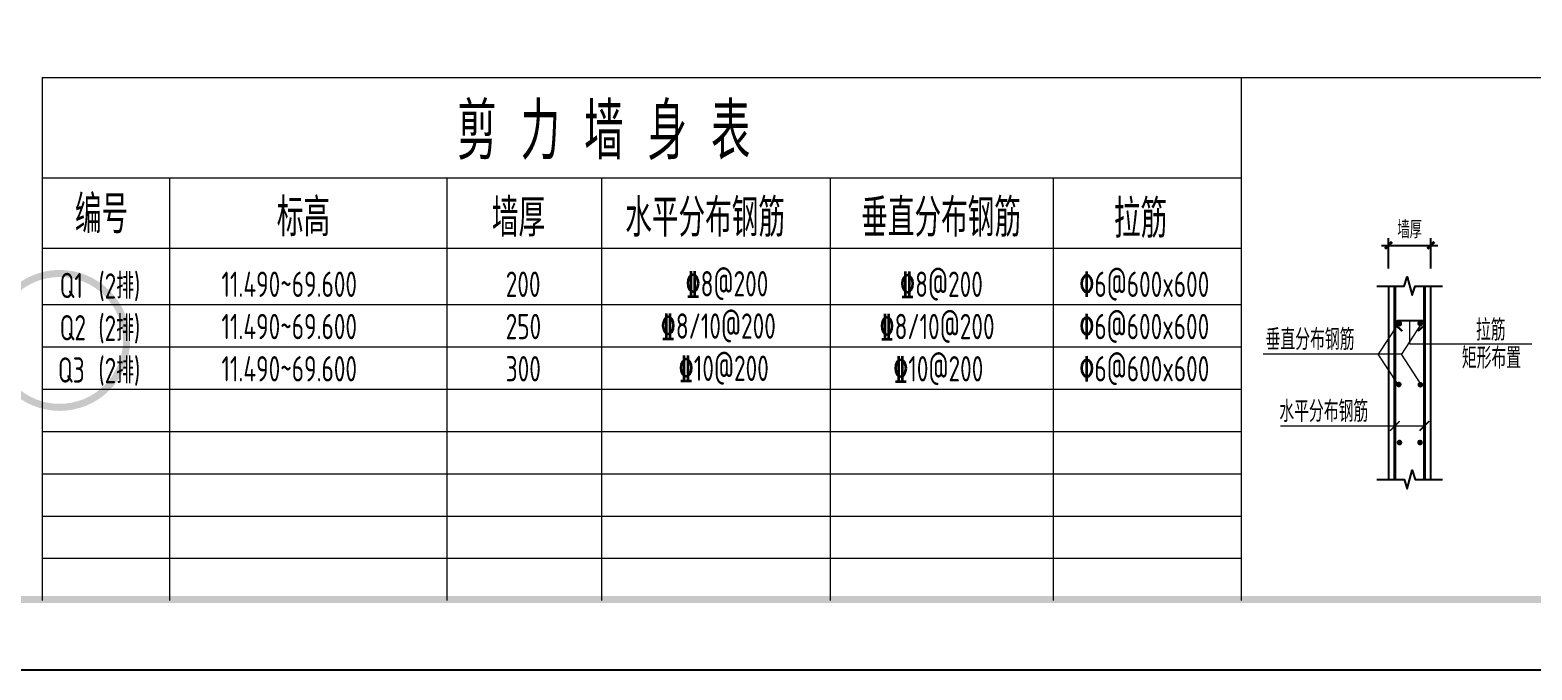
# Model space of a CAD drawing. Extents: x -129922 to 1190196, y -520662 to 139923.
# Drawn here: x 309305 to 330615, y -377142 to -368061 of the extents above; entities that cross this region are included whole.
import ezdxf
from ezdxf.enums import TextEntityAlignment as Align

# ---------------------------------------------------------------- set-up
doc = ezdxf.new("R2010")
doc.units = 0
doc.header["$LTSCALE"] = 1000
doc.header["$MEASUREMENT"] = 0
for name, color, linetype in [('DIM', 3, 'Continuous'), ('DY', 2, 'Continuous'), ('REIN', 1, 'Continuous'), ('THIN', 7, 'Continuous'), ('Y-云图图框', 7, 'Continuous')]:
    doc.layers.add(name, color=color, linetype=linetype)
doc.layers.add('S-通用-TAB', color=7, linetype='Continuous', lineweight=20)
doc.layers.add('S-通用-TEXT', color=7, linetype='Continuous', lineweight=20)
doc.layers.add('Tc', color=60, linetype='Continuous', plot=False)
doc.styles.add('_YT_Name', font='', dxfattribs={"width": 0.8})
doc.styles.add('_YT_Sign_Text', font='ros.shx', dxfattribs={"width": 0.8, "bigfont": 'hztxt.shx'})
doc.styles.get("Standard").update_dxf_attribs({"font": 'gbenor.shx', "bigfont": 'gbcbig.shx'})
doc.styles.add('TSSD_Dimension', font='tssdeng.shx', dxfattribs={"width": 0.7, "bigfont": 'HZTXT.SHX'})
doc.styles.add('TSSD_Rein', font='tssdeng.shx', dxfattribs={"width": 0.7, "bigfont": 'hztxt.shx'})
doc.styles.get('_YT_Name').set_extended_font_data('SimHei')
doc.dimstyles.new('TSSD_20_100', dxfattribs={"dimtxt": 250, "dimasz": 100, "dimexe": 100, "dimexo": 250, "dimgap": 100, "dimtad": 1, "dimdec": 0, "dimlfac": 0.2, "dimzin": 0, "dimdsep": 46, "dimtxsty": 'TSSD_Dimension', "dimblk": 'ARCHTICK', "dimcen": 0, "dimdle": 100, "dimclrt": 7, "dimadec": 0, "dimazin": 0, "dimtfac": 1, "dimtdec": 0, "dimtix": 1, "dimtmove": 2, "dimatfit": 3, "dimfxl": 0, "dimtolj": 1, "dimtzin": 0, "dimarcsym": 0})

# ---------------------------------------------------------------- blocks, each defined once
blk = doc.blocks.new('ECMCTK_A1_横_单行图名--0')
at = {"color": 4}
blk.add_lwpolyline([(0, 0), (841, 0), (841, 594), (0, 594)], close=True, dxfattribs=at)
at = {"const_width": 1}
blk.add_lwpolyline([(25, 10), (831, 10), (831, 584), (25, 584)], close=True, dxfattribs=at)
at = {"color": 80, "flags": 3}
for tag, height, p in [('YTHQINS', 3, (34.31, 585.5)), ('ECMCKEY', 3, (292.07, 288.23)), ('YTTQINS', 5.62, (848.03, 12.81)), ('YTFRAME', 3, (652.76, 5.84)), ('YTBARCODE_T1', 3, (749.78, 5.95))]:
    blk.add_attdef(tag, text='', height=height, dxfattribs=at).set_placement(p, align=Align.MIDDLE_CENTER)
for tag, height, style, width, p in [('证书编号', 4, '_YT_Sign_Text', 0.8, (708.87, 43.81)), ('审查批准号', 4, '_YT_Sign_Text', 0.8, (761.06, 43.81)), ('工程号', 4, '_YT_Sign_Text', 0.5, (804.08, 44.12)), ('设计单位', 6, '_YT_Name', 0.8, (623.75, 38.6)), ('建设单位', 4, '_YT_Sign_Text', 0.8, (734.96, 36.11)), ('阶段', 4, '_YT_Sign_Text', 0.8, (804.08, 35.81)), ('项目号', 4, '_YT_Sign_Text', 0.5, (822.08, 33.72)), ('项目名称', 4, '_YT_Sign_Text', 0.8, (734.96, 28.11)), ('专业', 4, '_YT_Sign_Text', 0.8, (804.08, 27.31)), ('图纸编号', 4, '_YT_Sign_Text', 0.5, (803.93, 19.36)), ('图纸名称', 4.5, '_YT_Name', 0.8, (735.39, 15.06)), ('版本号', 4, '_YT_Sign_Text', 0.8, (822.08, 13)), ('出图比例', 4.2, '_YT_Sign_Text', 0.8, (681.82, 11.78)), ('日期', 4, '_YT_Sign_Text', 0.5, (803.88, 12.13))]:
    blk.add_attdef(tag, text='', height=height, dxfattribs=dict(style=style, width=width)).set_placement(p, align=Align.CENTER)
at = {"style": '_YT_Sign_Text', "width": 0.8, "flags": 3}
for tag, p, height in [('[审定人]', (590.95, 27.81), 4.1), ('{审定人}', (605.87, 26.45), 6.24), ('[校对人]', (642.23, 27.82), 4.1), ('{校对人}', (658.35, 26.53), 6.24), ('[审核人]', (591.01, 19.76), 4.1), ('{审核人}', (606.98, 18.44), 6.24), ('[设计人]', (642.47, 20.21), 4.1), ('{设计人}', (658.48, 18.54), 6.24), ('{项目负责人}', (608.28, 10.72), 6.24), ('{专业负责人}', (658.58, 10.36), 6.24), ('[项目负责人]', (590.78, 12.01), 4.1), ('[专业负责人]', (642.74, 11.77), 4.1)]:
    blk.add_attdef(tag, p, '', height=height, dxfattribs=at)
at = {"color": 80, "flags": 3}
for tag, p in [('YTQRCODE', (551.04, 11.91)), ('YTBZSIT', (25, 10)), ('EXT_TK_LEFT', (25, 10))]:
    blk.add_attdef(tag, p, '', height=3, dxfattribs=at)
blk = doc.blocks.new('_ArchTick')
at = {"color": 0, "linetype": 'ByBlock', "const_width": 0.4}
blk.add_lwpolyline([(-0.5, -0.5), (0.5, 0.5)], dxfattribs=at)
blk = doc.blocks.new('*D323')
at = {"layer": 'Defpoints', "color": 0, "ltscale": 0.05, "transparency": 16777216}
for p in [(329180, -371117), (328580, -371694), (329180, -371694)]:
    blk.add_point(p, dxfattribs=at)
at = {"layer": 'DIM', "color": 0, "lineweight": -2, "ltscale": 0.05, "transparency": 16777216}
for p, q in [((328480, -371117), (329280, -371117)), ((328580, -371444), (328580, -371017)), ((329180, -371444), (329180, -371017))]:
    blk.add_line(p, q, dxfattribs=at)
at = {"layer": 'DIM', "color": 0, "lineweight": -2, "ltscale": 0.05, "transparency": 16777216, "xscale": 100, "yscale": 100, "zscale": 100, "rotation": 180}
blk.add_blockref('_ArchTick', (328580, -371117), dxfattribs=at)
at = {"layer": 'DIM', "color": 0, "lineweight": -2, "ltscale": 0.05, "transparency": 16777216, "xscale": 100, "yscale": 100, "zscale": 100}
blk.add_blockref('_ArchTick', (329180, -371117), dxfattribs=at)
at = {"layer": 'DIM', "color": 7, "ltscale": 0.05, "transparency": 16777216, "insert": (328880, -370892), "char_height": 250, "attachment_point": 5, "style": 'TSSD_Dimension'}
blk.add_mtext('\\A1;墙厚', dxfattribs=at)

msp = doc.modelspace()

# ---------------------------------------------------------------- linework, layer by layer
at = {"layer": 'DY'}
for points in [[(328579.7, -371693.9), (328579.7, -374439.1)], [(329179.7, -374439.1), (329179.7, -371693.9)]]:
    msp.add_lwpolyline(points, dxfattribs=at)
at = {"layer": 'REIN', "ltscale": 0.5, "const_width": 45}
for points in [[(328669.7, -374439.1), (328669.7, -371693.9)], [(329089.7, -371693.9), (329089.7, -374439.1)]]:
    msp.add_lwpolyline(points, dxfattribs=at)
at = {"layer": 'REIN', "ltscale": 0.5, "const_width": 30}
msp.add_lwpolyline([(328775.7, -372334.3), (328693.6, -372260.3, -0.3251144), (328683.6, -372212.9, -0.2861772), (328723.8, -372185.8), (329048.4, -372185.8, -0.3055398), (329088.6, -372212.9, -0.3055398), (329078.6, -372260.3), (328996.5, -372334.3)], format="xyb", dxfattribs=at)
at = {"layer": 'REIN', "const_width": 40}
for points in [[(328713, -372228.5, 1), (328753, -372228.5, 1)], [(329008.1, -372225.4, 1), (329048.1, -372225.4, 1)], [(328704.9, -373090.8, 1), (328744.9, -373090.8, 1)], [(329011.3, -373094.5, 1), (329051.3, -373094.5, 1)], [(328715.5, -373915.1, 1), (328755.5, -373915.1, 1)], [(329006.4, -373914.9, 1), (329046.4, -373914.9, 1)]]:
    msp.add_lwpolyline(points, format="xyb", close=True, dxfattribs=at)
at = {"layer": 'S-通用-TAB'}
for p, q in [((309475.4, -368734.9), (331012.3, -368734.9)), ((309475.4, -368734.9), (309475.4, -376158.1)), ((326491, -368734.9), (326491, -376158.1)), ((309475.4, -370158.1), (326491, -370158.1)), ((311285.4, -370158.1), (311285.4, -376158.1)), ((315217.6, -370158.1), (315217.6, -376158.1)), ((317414.2, -370158.1), (317414.2, -376158.1)), ((320657.5, -370158.1), (320657.5, -376158.1)), ((323820, -370158.1), (323820, -376158.1)), ((309475.9, -371158.1), (326491, -371158.1)), ((309475.9, -371957.8), (326491, -371957.8)), ((309475.9, -372557.8), (326491, -372557.8)), ((309475.9, -373157.8), (326491, -373157.8)), ((309475.9, -373758.1), (326491, -373758.1)), ((309475.9, -374358.1), (326491, -374358.1)), ((309475.9, -374958.1), (326491, -374958.1)), ((309475.9, -375558.1), (326491, -375558.1))]:
    msp.add_line(p, q, dxfattribs=at)
at = {"layer": 'S-通用-TEXT'}
for p, q in [((328714.7, -372228.6), (328433.4, -372659.9)), ((329044.7, -372228.6), (328763.4, -372659.9)), ((328879.2, -372185.8), (328879.2, -372516.1)), ((328763.4, -372659.9), (326801.6, -372659.9)), ((328714.7, -373091.2), (328433.4, -372659.9)), ((329044.7, -373091.2), (328763.4, -372659.9)), ((328879.2, -372516.1), (330612.3, -372516.1)), ((327044.6, -373679.8), (329089.7, -373679.8))]:
    msp.add_line(p, q, dxfattribs=at)
at = {"layer": 'S-通用-TEXT', "const_width": 22.5}
for points in [[(328600.8, -373748.7), (328738.6, -373611)], [(329020.8, -373748.7), (329158.6, -373611)]]:
    msp.add_lwpolyline(points, dxfattribs=at)
at = {"layer": 'Tc', "const_width": 100}
msp.add_lwpolyline([(308775, -372465.7, 1), (310675, -372465.7, 1)], format="xyb", close=True, dxfattribs=at)
at = {"layer": 'THIN'}
for points in [[(328411.7, -371693.9), (328801.7, -371693.9), (328843.7, -371561.9), (328915.7, -371825.9), (328957.7, -371693.9), (329347.7, -371693.9)], [(328411.7, -374439.1), (328801.7, -374439.1), (328843.7, -374571.1), (328915.7, -374307.1), (328957.7, -374439.1), (329347.7, -374439.1)]]:
    msp.add_lwpolyline(points, dxfattribs=at)

# ---------------------------------------------------------------- block references
at = {"layer": 'Y-云图图框', "xscale": 100, "yscale": 100, "zscale": 100}
msp.add_blockref('ECMCTK_A1_横_单行图名--0', (273736.3, -377142.3), dxfattribs=at)

# ---------------------------------------------------------------- texts
at = {"layer": 'S-通用-TEXT', "style": 'TSSD_Rein', "width": 0.7}
for s, height, p in [('剪 力 墙 身 表', 800, (315365.8, -369898.9)), ('\x848@200', 360, (318603.8, -371841.9)), ('Q1', 360, (309725, -371865.7)), ('(2排)', 360, (310273.7, -371873.6)), ('200', 360, (316054.2, -371848.8)), ('\x848@200', 360, (321647.5, -371848.8)), ('\x826@600x600', 360, (324191.1, -371848.8)), ('Q2', 360, (309725, -372465.7)), ('Q3', 360, (309700.8, -373065.4)), ('(2排)', 360, (310273.7, -373073.3)), ('300', 360, (316054.2, -373048.5)), ('\x8410@200', 360, (318506.9, -373041.6)), ('\x8410@200', 360, (321550.6, -373048.5)), ('\x826@600x600', 360, (324191.1, -373048.5))]:
    msp.add_text(s, height=height, rotation=360, dxfattribs=at).set_placement(p)
for s, p in [('编号', (310319.2, -370646.1)), ('标高', (313184, -370690.4)), ('墙厚', (316235.4, -370696.9)), ('水平分布钢筋', (318883.4, -370696.9)), ('垂直分布钢筋', (322231.7, -370696.9)), ('拉筋', (325061.7, -370710.3))]:
    msp.add_text(s, height=539.66, rotation=360, dxfattribs=at).set_placement(p, align=Align.MIDDLE)
for s, p in [('11.490~69.600', (312020.9, -371848.8)), ('\x848/10@200', (318252.2, -372441.9)), ('\x848/10@200', (321355.8, -372448.8)), ('\x826@600x600', (324190.1, -372448.8)), ('(2排)', (310272.7, -372473.6)), ('11.490~69.600', (312020.9, -372448.8)), ('250', (316053.2, -372448.8)), ('11.490~69.600', (312020.9, -373048.5))]:
    msp.add_text(s, height=360, dxfattribs=at).set_placement(p)
for s, p in [('垂直分布钢筋', (327466.5, -372453.1)), ('拉筋', (330030.4, -372318.3)), ('矩形布置', (330039.9, -372715.2)), ('水平分布钢筋', (327661.7, -373472.4))]:
    msp.add_text(s, height=300, dxfattribs=at).set_placement(p, align=Align.MIDDLE_CENTER)

# ---------------------------------------------------------------- dimensions: what is measured, and where the dimension line sits
at = {"layer": 'DIM', "ltscale": 0.05}
dim = msp.add_linear_dim(base=(329179.7, -371116.7), p1=(328579.7, -371693.9), p2=(329179.7, -371693.9), text='墙厚', dimstyle='TSSD_20_100', dxfattribs=at)
dim.commit()
dim.dimension.update_dxf_attribs({"geometry": '*D323', "text_midpoint": (328879.7, -370891.7)})

doc.saveas('drawing.dxf')
